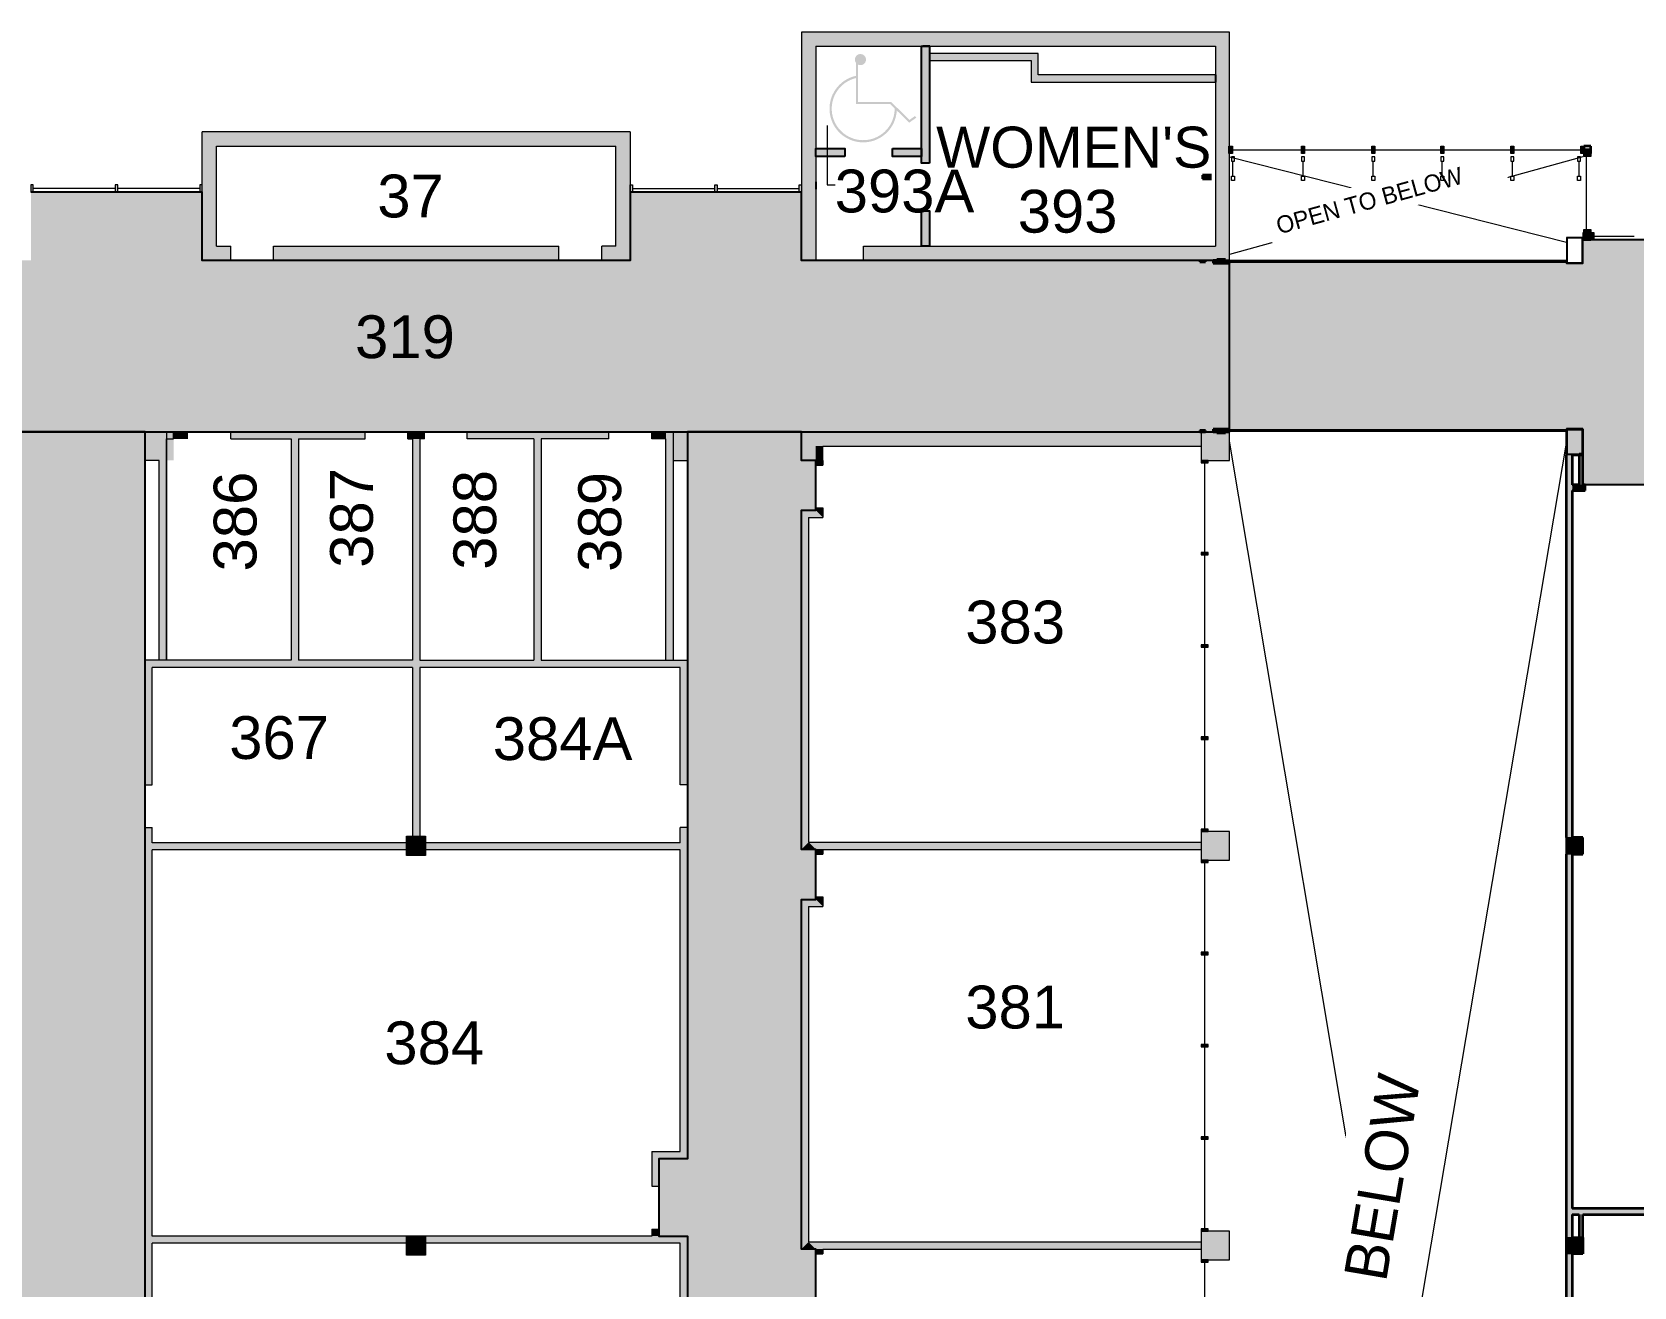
# Model space of a CAD drawing. Extents: x 2 to 4630, y -56 to 2885.
# Drawn here: x 2379 to 3726, y 1830 to 2885 of the extents above; entities that cross this region are included whole.
import ezdxf
from ezdxf.enums import TextEntityAlignment as Align

# ---------------------------------------------------------------- set-up
doc = ezdxf.new("R2010")
doc.units = 0
doc.header["$LTSCALE"] = 0.004
doc.header["$MEASUREMENT"] = 0
doc.layers.get('0').update_dxf_attribs({"linetype": 'CONTINUOUS'})
doc.layers.add('CORRIDOR HATCH', color=253, linetype='CONTINUOUS')
doc.layers.add('SOLID', color=7, linetype='CONTINUOUS')
for name, color, linetype, lineweight in [('S-COLS', 7, 'CONTINUOUS', 9), ('STAIR', 251, 'CONTINUOUS', 9), ('TEXT', 7, 'CONTINUOUS', 0), ('WALL', 7, 'CONTINUOUS', 0), ('WALLS', 7, 'CONTINUOUS', 0)]:
    doc.layers.add(name, color=color, linetype=linetype, lineweight=lineweight)
doc.styles.add('style1', font='arial.ttf')

# ---------------------------------------------------------------- blocks, each defined once
blk = doc.blocks.new('AZMND')
for p, q in [((0, 0.5), (0, -0.5)), ((1, 0.5), (0, 0.5)), ((1, -0.5), (1, 0.5)), ((0, -0.5), (1, -0.5))]:
    blk.add_line(p, q)
blk = doc.blocks.new('Column - Architectural - Gypsum Fire Rating Wrap - 16mm Type X Gypsum - 350x350_1-88-Third Floor Plan')
at = {"layer": 'S-COLS'}
for p, q in [((-175, 175), (175, 175)), ((-175, -175), (-175, 175)), ((-175, 159), (175, 159)), ((-159, -159), (-159, 159)), ((159, 159), (159, -159)), ((175, 175), (175, -175)), ((175, -159), (-175, -159)), ((175, -175), (-175, -175))]:
    blk.add_line(p, q, dxfattribs=at)
blk = doc.blocks.new('Column - Architectural - Gypsum Fire Rating Wrap - 16mm Type X Gypsum - 350x350_1-87-Third Floor Plan')
at = {"layer": 'S-COLS'}
for p, q in [((-175, 175), (175, 175)), ((-175, -175), (-175, 175)), ((-175, 159), (175, 159)), ((-159, -159), (-159, 159)), ((159, 159), (159, -159)), ((175, 175), (175, -175)), ((175, -159), (-175, -159)), ((175, -175), (-175, -175))]:
    blk.add_line(p, q, dxfattribs=at)
blk = doc.blocks.new('Column - Architectural - Gypsum Fire Rating Wrap - 16mm Type X Gypsum - 350x500_1-86-Third Floor Plan')
at = {"layer": 'S-COLS'}
for p, q in [((-275, 175), (275, 175)), ((-275, -175), (-275, 175)), ((-275, 159), (275, 159)), ((-259, -159), (-259, 159)), ((259, 159), (259, -159)), ((275, 175), (275, -175)), ((275, -159), (-275, -159)), ((275, -175), (-275, -175))]:
    blk.add_line(p, q, dxfattribs=at)
blk = doc.blocks.new('Column - Architectural - Gypsum Fire Rating Wrap - 16mm Type X Gypsum - 350x500_1-35-Third Floor Plan')
at = {"layer": 'S-COLS'}
for p, q in [((-275, 175), (-275, -175)), ((275, 175), (-275, 175)), ((275, 159), (-275, 159)), ((-259, 159), (-259, -159)), ((259, -159), (259, 159)), ((275, -175), (275, 175)), ((-275, -159), (275, -159)), ((-275, -175), (275, -175))]:
    blk.add_line(p, q, dxfattribs=at)

msp = doc.modelspace()

# ---------------------------------------------------------------- hatches: boundary and pattern name
at = {"layer": 'CORRIDOR HATCH'}
h = msp.add_hatch(color=256, dxfattribs=at)
h.dxf.hatch_style = 1
h.paths.add_polyline_path([(3115.8, 700.5), (3115.8, 688.5), (3109.8, 688.5), (3109.8, 520.5), (3373.8, 520.5), (3373.8, 688.5), (3187.8, 688.5), (3187.8, 700.5)])
h.paths.add_polyline_path([(1087.8, 688.5), (1087.8, 520.5), (1357.8, 520.5), (1357.8, 688.5), (1351.8, 688.5), (1351.8, 700.5), (1279.8, 700.5), (1279.8, 688.5)])
h.paths.add_polyline_path([(2029.8, 2872.5), (2029.8, 2704.5), (2221.8, 2704.5), (2221.8, 2692.5), (2293.8, 2692.5), (2293.8, 2704.5), (2307.5, 2704.5), (2307.5, 2872.5)])
h.paths.add_polyline_path([(4459, 2532.9), (4459, 2527.7), (4451.8, 2527.7), (4451.8, 2479.4), (4459, 2479.4), (4459, 2289.8), (4614.7, 2289.8), (4614.7, 2532.9)])
h.paths.add_polyline_path([(4347.8, 2543.4), (4347.8, 2529.6), (4338.9, 2529.6), (4338.9, 2525.3), (4338.9, 2207.4), (4347.8, 2207.4), (4347.8, 2193.6), (4338.9, 2193.6), (4338.9, 1973.2), (4307.4, 1973.2), (4307.4, 1797.1), (4338.9, 1797.1), (4338.9, 1535.4), (4347.8, 1535.4), (4347.8, 1521.6), (4338.9, 1521.6), (4338.9, 1439.2), (4299.5, 1439.2), (4299.5, 1392.9), (4338.9, 1392.9), (4338.9, 1388), (4299.5, 1388), (4299.5, 1307.3), (4338.9, 1307.3), (4338.9, 1199.4), (4347.8, 1199.4), (4347.8, 1185.6), (4338.9, 1185.6), (4338.9, 863.4), (4347.8, 863.4), (4347.8, 849.6), (4442.9, 849.6), (4442.9, 863.4), (4535.1, 863.4), (4535.1, 965.8), (4451.8, 965.8), (4451.8, 1185.6), (4442.9, 1185.6), (4442.9, 1199.4), (4451.8, 1199.4), (4451.8, 1521.6), (4442.9, 1521.6), (4442.9, 1535.4), (4451.8, 1535.4), (4498, 1535.4), (4498, 1540.7), (4501.9, 1540.7), (4501.9, 1852.3), (4498, 1852.3), (4498, 1857.6), (4442.9, 1857.6), (4442.9, 1871.4), (4451.8, 1871.4), (4451.8, 2193.6), (4442.9, 2193.6), (4442.9, 2207.4), (4451.8, 2207.4), (4451.8, 2529.6), (4442.9, 2529.6), (4442.9, 2543.4)])
h.paths.add_polyline_path([(3385.8, 701.6), (3669, 701.6), (3669, 702.8), (3682.8, 702.8), (3682.8, 681.2), (3683.6, 683), (3692.1, 683), (3765, 683), (3765, 695.8), (3794, 695.8), (3794, 633.3), (3808.5, 627.8), (3854.1, 613.6), (3899.4, 602.5), (3946.4, 593.9), (3969.6, 591), (3993.3, 588.2), (4004.8, 587.5), (4004.8, 594.8), (4012.2, 594.8), (4012.2, 587), (4039.9, 585.4), (4087.7, 585.4), (4111, 586.8), (4134.8, 588.2), (4181.2, 593.9), (4228.2, 602.5), (4273.5, 613.6), (4296.3, 620.7), (4318.6, 627.6), (4333.6, 633.3), (4333.6, 695.8), (4362.5, 695.8), (4362.5, 683), (4501.9, 683), (4501.9, 844.3), (4498.1, 844.3), (4498.1, 849.6), (4442.9, 849.6), (4347.8, 849.6), (4154.1, 849.6), (4154.1, 883.9), (4093.1, 883.9), (4093.1, 849.6), (3744.1, 849.6), (3744.1, 885), (3682.8, 885), (3682.8, 864.3), (3682.8, 842.2), (3669, 842.2), (3669, 843), (3385.8, 843)])
h.paths.add_polyline_path([(3385.8, 2691.4), (3669, 2691.4), (3669, 2690.2), (3682.8, 2690.2), (3682.8, 2711.8), (3683.6, 2710), (3692.1, 2710), (3765, 2710), (3765, 2697.3), (3794, 2697.3), (3794, 2759.7), (3808.5, 2765.2), (3854.1, 2779.4), (3899.4, 2790.6), (3946.4, 2799.1), (3969.6, 2802), (3993.3, 2804.8), (4005, 2805.5), (4005, 2798.5), (4011.8, 2798.5), (4011.8, 2805.9), (4039.9, 2807.6), (4087.7, 2807.6), (4111.1, 2806.2), (4134.8, 2804.8), (4181.2, 2799.1), (4228.2, 2790.6), (4273.5, 2779.4), (4296.2, 2772.4), (4318.6, 2765.4), (4333.6, 2759.7), (4333.6, 2697.3), (4362.5, 2697.3), (4362.5, 2710), (4501.9, 2710), (4501.9, 2549.1), (4501.9, 2548.7), (4498.1, 2548.7), (4498.1, 2543.4), (4442.9, 2543.4), (4347.8, 2543.4), (3872.3, 2543.4), (3872.3, 2504), (3769.9, 2504), (3769.9, 2543.4), (3765, 2543.4), (3765, 2504), (3682.8, 2504), (3682.8, 2550.8), (3669, 2550.8), (3669, 2550), (3385.8, 2550)])
h.paths.add_polyline_path([(2929.8, 2548.5), (2929.8, 1937.5), (2905.8, 1937.5), (2905.8, 1872.5), (2929.8, 1872.5), (2929.8, 1601.5), (2905.8, 1601.5), (2905.8, 1536.5), (2929.8, 1536.5), (2929.8, 1265.5), (2905.8, 1265.5), (2905.8, 1200.5), (2929.8, 1200.5), (2929.8, 844.5), (3025.8, 844.5), (3025.8, 862.5), (3041.8, 862.5), (3041.8, 904.5), (3025.8, 904.5), (3025.8, 1479.5), (3043.8, 1479.5), (3043.8, 1519.5), (3025.8, 1519.5), (3025.8, 1819.5), (3037.8, 1819.5), (3037.8, 1861.5), (3025.8, 1861.5), (3025.8, 2155.5), (3037.8, 2155.5), (3037.8, 2197.5), (3025.8, 2197.5), (3025.8, 2482.5), (3037.8, 2482.5), (3037.8, 2524.5), (3025.8, 2524.5), (3025.8, 2548.5)])
h.paths.add_polyline_path([(2367.8, 2548.5), (2367.8, 1800.5), (2349.8, 1800.5), (2349.8, 1758.5), (2367.8, 1758.5), (2367.8, 844.5), (2473.8, 844.5), (2473.8, 2548.5)])
h.paths.add_polyline_path([(1009.8, 2548.5), (1009.8, 844.5), (913.8, 844.5), (913.8, 2037.9), (911.4, 2037.9), (897.2, 2054.2), (750.5, 2054.2), (457.8, 2054.2), (457.8, 2192.5), (913.8, 2192.5), (913.8, 2548.5)])
h.paths.add_polyline_path([(361.8, 2548.5), (361.8, 2106.5), (319.8, 2106.5), (319.8, 2040.5), (361.8, 2040.5), (361.8, 1520.5), (342.3, 1520.5), (342.3, 1479.7), (361.8, 1479.7), (361.8, 908.5), (341.8, 908.5), (341.8, 868.5), (361.8, 868.5), (361.8, 844.5), (457.8, 844.5), (457.8, 1064), (457.8, 1233), (457.8, 2054.2), (457.8, 2192.5), (457.8, 2548.5)])
h.paths.add_polyline_path([(184.8, 844.5), (184.8, 700.5), (255, 700.5), (361.8, 700.5), (361.8, 634.5), (505.8, 634.5), (505.8, 700.5), (865.8, 700.5), (865.8, 644.5), (1009.8, 644.5), (1009.8, 700.5), (2377.8, 700.5), (2377.8, 634.5), (2521.8, 634.5), (2521.8, 700.5), (2881.8, 700.5), (2881.8, 634.5), (3025.8, 634.5), (3025.8, 700.5), (3385.8, 700.5), (3385.8, 844.5), (3025.8, 844.5), (2929.8, 844.5), (2473.8, 844.5), (2367.8, 844.5), (1009.8, 844.5), (913.8, 844.5), (457.8, 844.5), (361.8, 844.5)])
h.paths.add_polyline_path([(81.8, 2872.5), (81.8, 2704.5), (269.8, 2704.5), (269.8, 2692.5), (346.8, 2692.5), (346.8, 2704.5), (349.8, 2704.5), (349.8, 2872.5)])
h.paths.add_polyline_path([(184.8, 2692.5), (184.8, 2548.5), (361.8, 2548.5), (457.8, 2548.5), (913.8, 2548.5), (1009.8, 2548.5), (1622.6, 2548.5), (1622.6, 2529.5), (1684.8, 2529.5), (1684.8, 2548.5), (1702.8, 2548.5), (1702.8, 2524.5), (1736.8, 2524.5), (1736.8, 2548.5), (2367.8, 2548.5), (2473.8, 2548.5), (2929.8, 2548.5), (3025.8, 2548.5), (3361.8, 2548.5), (3385.8, 2548.5), (3385.8, 2692.5), (3025.8, 2692.5), (3025.8, 2750), (2881.8, 2750), (2881.8, 2692.5), (2521.8, 2692.5), (2521.8, 2750), (2377.8, 2750), (2377.8, 2692.5), (2017.8, 2692.5), (2017.8, 2750), (1885.8, 2750), (1885.8, 2692.5), (1510.5, 2692.5), (1510.5, 2745.3), (1366.5, 2745.3), (1366.5, 2692.5), (1110.5, 2692.5), (1110.5, 2704.5), (1062.5, 2704.5), (1062.5, 2692.5), (1009.8, 2692.5), (1009.8, 2750), (361.8, 2750), (361.8, 2692.5), (346.8, 2692.5), (269.8, 2692.5)])
at = {"layer": 'SOLID'}
for points in [[(3133.3, 2774.2), (3126.8, 2774.2), (3126.8, 2872.5), (3133.3, 2872.5)], [(3062.3, 2780), (3037.8, 2780), (3037.8, 2786.5), (3062.3, 2786.5)], [(3102.3, 2786.5), (3126.8, 2786.5), (3126.8, 2780), (3102.3, 2780)], [(3688.9, 2786.9), (3682.9, 2786.9), (3682.9, 2780.9), (3688.9, 2780.9)], [(3126.8, 2734.2), (3133.3, 2734.2), (3133.3, 2704.5), (3126.8, 2704.5)], [(3688.9, 2716), (3682.9, 2716), (3682.9, 2710), (3688.9, 2710)]]:
    msp.add_hatch(color=256, dxfattribs=at).paths.add_polyline_path(points)
h = msp.add_hatch(color=256, dxfattribs=at)
h.paths.add_polyline_path([(3073.3, 2857.1, 7.915702), (3071.5, 2858.6), (3071.5, 2847.7, 2.016701), (3105.9, 2818.6), (3116.3, 2808.3), (3122.4, 2812.6), (3121.2, 2813.9), (3116.5, 2810.6), (3101.2, 2825.8), (3073.3, 2825.8)])
h.paths.add_polyline_path([(3071.5, 2845.8), (3071.5, 2824), (3100.5, 2824), (3104.1, 2820.4, -2.07913)], flags=16)
for points in [[(3363, 2761.1), (3370.6, 2761.1), (3370.6, 2764.3), (3363, 2764.3)], [(3365.4, 2691.5), (3365.4, 2692.5), (3360.6, 2692.5), (3360.6, 2691.5)], [(3374.9, 2690.2), (3374.9, 2692.5), (3371.8, 2692.5), (3371.8, 2690.2)], [(3382.4, 2693.3), (3374.9, 2693.3), (3374.9, 2692.5), (3382.4, 2692.5)], [(3374.9, 2692.5), (3374.9, 2690.2), (3382.4, 2690.2), (3382.4, 2692.5)], [(3382.4, 2692.5), (3382.4, 2690.2), (3385.6, 2690.2), (3385.6, 2692.5)], [(3365.4, 2548.5), (3365.4, 2549.7), (3360.6, 2549.7), (3360.6, 2548.5)], [(3371.8, 2550.8), (3371.8, 2548.5), (3374.9, 2548.5), (3374.9, 2550.8)], [(3382.4, 2550.8), (3374.9, 2550.8), (3374.9, 2548.5), (3378.6, 2548.5), (3382.4, 2548.5)], [(3374.9, 2548.5), (3374.9, 2547.7), (3378.6, 2547.7), (3378.6, 2548.5)], [(3382.4, 2547.7), (3382.4, 2548.5), (3378.6, 2548.5), (3378.6, 2547.7)], [(3385.6, 2548.5), (3385.6, 2550.8), (3382.4, 2550.8), (3382.4, 2548.5)], [(3682.8, 2550.8), (3669, 2550.8), (3669, 2550), (3669.2, 2550), (3669.2, 2549), (3669, 2549), (3669, 2529.2), (3673.9, 2529.2), (3679.6, 2529.2), (3679.6, 2529.7), (3682.8, 2529.7)], [(3669, 2549), (3669.2, 2549), (3669.2, 2550), (3669, 2550)], [(3669, 2529.2), (3669, 2207.4), (3673.9, 2207.4), (3673.9, 2499.1), (3673.9, 2504), (3673.9, 2529.2)], [(3682.8, 2529.7), (3679.6, 2529.7), (3679.6, 2529.2), (3682.8, 2529.2)], [(3682.8, 2529.7), (3679.6, 2529.7), (3679.6, 2529.2), (3682.8, 2529.2)], [(3679.6, 2504), (3682.8, 2504), (3682.8, 2529.2), (3679.6, 2529.2)], [(3684.6, 2504), (3682.8, 2504), (3679.6, 2504), (3673.9, 2504), (3673.9, 2499.1), (3684.6, 2499.1)], [(3682.8, 2193.6), (3682.8, 2207.4), (3673.9, 2207.4), (3669, 2207.4), (3669, 2193.6), (3673.9, 2193.6)], [(3669, 2193.6), (3669, 1871.4), (3673.9, 1871.4), (3673.9, 1890.7), (3673.9, 1895.6), (3673.9, 2193.6)], [(4302.5, 1895.6), (3673.9, 1895.6), (3673.9, 1890.7), (3679.6, 1890.7), (3682.8, 1890.7), (4001.5, 1890.7), (4004.6, 1890.7), (4012.1, 1890.7), (4015.3, 1890.7), (4302.5, 1890.7)], [(3679.6, 1890.7), (3679.6, 1871.4), (3682.8, 1871.4), (3682.8, 1890.7)], [(3669, 1857.7), (3682.8, 1857.7), (3682.8, 1871.4), (3673.9, 1871.4), (3669, 1871.4)], [(3682.8, 1857.7), (3669, 1857.7), (3669, 1857.6), (3673.9, 1857.6), (3682.8, 1857.6)], [(3669, 1857.6), (3669, 1535.4), (3673.9, 1535.4), (3673.9, 1857.6)]]:
    msp.add_hatch(color=256, dxfattribs=at).paths.add_polyline_path(points, flags=0)
h = msp.add_hatch(color=256, dxfattribs=at)
h.paths.add_polyline_path([(2521.8, 2756), (2519.8, 2756), (2519.8, 2750), (2521.8, 2750)])
h.paths.add_polyline_path([(2450.8, 2756), (2448.8, 2756), (2448.8, 2750), (2450.8, 2750)])
h.paths.add_polyline_path([(2379.8, 2756), (2377.8, 2756), (2377.8, 2750), (2379.8, 2750)])
h = msp.add_hatch(color=256, dxfattribs=at)
h.paths.add_polyline_path([(3025.8, 2756), (3023.8, 2756), (3023.8, 2750), (3025.8, 2750)])
h.paths.add_polyline_path([(2954.8, 2756), (2952.8, 2756), (2952.8, 2750), (2954.8, 2750)])
h.paths.add_polyline_path([(2881.8, 2750), (2883.8, 2750), (2883.8, 2756), (2881.8, 2756)])
at = {"layer": 'WALL'}
for points in [[(3385.6, 2788.5), (3385.6, 2782.5), (3388.1, 2782.5), (3388.1, 2788.5)], [(3681, 2788.5), (3681, 2782.5), (3683.6, 2782.5), (3683.6, 2788.5)], [(3683.6, 2780), (3689.5, 2780), (3689.5, 2782.5), (3683.6, 2782.5)], [(3683.6, 2716), (3689.5, 2716), (3689.5, 2718.5), (3683.6, 2718.5)], [(3689.5, 2716), (3689.5, 2710), (3692.1, 2710), (3692.1, 2716)]]:
    msp.add_hatch(color=256, dxfattribs=at).paths.add_polyline_path(points)

# ---------------------------------------------------------------- linework, layer by layer
at = {"layer": 'CORRIDOR HATCH'}
for points in [[(2367.8, 2548.5), (2473.8, 2548.5), (2929.8, 2548.5), (3025.8, 2548.5), (3361.8, 2548.5), (3385.8, 2548.5), (3385.8, 2692.5), (3025.8, 2692.5), (3025.8, 2750), (2881.8, 2750), (2881.8, 2692.5), (2521.8, 2692.5), (2521.8, 2750), (2377.8, 2750)], [(3765, 2504), (3682.8, 2504), (3682.8, 2550.8), (3669, 2550.8), (3669, 2550), (3385.8, 2550), (3385.8, 2691.4), (3669, 2691.4), (3669, 2690.2), (3682.8, 2690.2), (3682.8, 2711.8), (3683.6, 2710), (3692.1, 2710), (3765, 2710)], [(3037.8, 1819.5), (3037.8, 1861.5), (3025.8, 1861.5), (3025.8, 2155.5), (3037.8, 2155.5), (3037.8, 2197.5), (3025.8, 2197.5), (3025.8, 2482.5), (3037.8, 2482.5), (3037.8, 2524.5), (3025.8, 2524.5), (3025.8, 2548.5), (2929.8, 2548.5), (2929.8, 1937.5), (2905.8, 1937.5), (2905.8, 1872.5), (2929.8, 1872.5), (2929.8, 1601.5)]]:
    msp.add_lwpolyline(points, dxfattribs=at)
msp.add_lwpolyline([(2367.8, 2548.5), (2367.8, 1800.5), (2349.8, 1800.5), (2349.8, 1758.5), (2367.8, 1758.5), (2367.8, 844.5), (2473.8, 844.5), (2473.8, 2548.5)], close=True, dxfattribs=at)
at = {"layer": 'SOLID'}
for p, q in [((3133.8, 2872.5), (3127.8, 2872.5)), ((3373.8, 2848.5), (3373.8, 2842.5)), ((3037.8, 2758.5), (3037.8, 2752.5))]:
    msp.add_line(p, q, dxfattribs=at)
for points in [[(3133.3, 2774.2), (3126.8, 2774.2), (3126.8, 2872.5), (3133.3, 2872.5)], [(3133.3, 2774.2), (3126.8, 2774.2), (3126.8, 2872.5), (3133.3, 2872.5)], [(3062.3, 2780), (3037.8, 2780), (3037.8, 2786.5), (3062.3, 2786.5)], [(3102.3, 2786.5), (3126.8, 2786.5), (3126.8, 2780), (3102.3, 2780)], [(3126.8, 2734.2), (3133.3, 2734.2), (3133.3, 2704.5), (3126.8, 2704.5)]]:
    msp.add_lwpolyline(points, close=True, dxfattribs=at)
for points in [[(3037.8, 2872.5), (3025.8, 2884.5), (3037.8, 2692.5), (3025.8, 2692.5)], [(3037.8, 2872.5), (3025.8, 2884.5), (3037.8, 2692.5), (3025.8, 2692.5)], [(3373.8, 2872.5), (3385.8, 2884.5), (3037.8, 2872.5), (3025.8, 2884.5)], [(3373.8, 2704.5), (3385.8, 2692.5), (3373.8, 2872.5), (3385.8, 2884.5)], [(3373.8, 2704.5), (3385.8, 2692.5), (3373.8, 2872.5), (3385.8, 2884.5)], [(3224.8, 2866.5), (3218.8, 2860.5), (3133.3, 2866.5), (3133.3, 2860.5)], [(3224.8, 2848.5), (3218.8, 2842.5), (3224.8, 2866.5), (3218.8, 2860.5)], [(3373.8, 2848.5), (3373.8, 2842.5), (3224.8, 2848.5), (3218.8, 2842.5)], [(2533.8, 2788.5), (2521.8, 2800.5), (2533.8, 2704.5), (2521.8, 2692.5)], [(2869.8, 2788.5), (2881.8, 2800.5), (2533.8, 2788.5), (2521.8, 2800.5)], [(2869.8, 2704.5), (2881.8, 2692.5), (2869.8, 2788.5), (2881.8, 2800.5)], [(2533.8, 2704.5), (2521.8, 2692.5), (2545.8, 2704.5), (2545.8, 2692.5)], [(2581.8, 2704.5), (2581.8, 2692.5), (2821.8, 2704.5), (2821.8, 2692.5)], [(2857.8, 2704.5), (2857.8, 2692.5), (2869.8, 2704.5), (2881.8, 2692.5)], [(3077.8, 2704.5), (3077.8, 2692.5), (3373.8, 2704.5), (3385.8, 2692.5)], [(3077.8, 2704.5), (3077.8, 2692.5), (3373.8, 2704.5), (3385.8, 2692.5)], [(2473.8, 2524.5), (2497.8, 2524.5), (2473.8, 2548.5), (2497.8, 2548.5)], [(2497.8, 2542.5), (2509.8, 2542.5), (2497.8, 2548.5), (2509.8, 2548.5)], [(2545.8, 2542.5), (2545.8, 2548.5), (2658.8, 2542.5), (2658.8, 2548.5)], [(2694.8, 2542.5), (2708.8, 2542.5), (2694.8, 2548.5), (2708.8, 2548.5)], [(2863.8, 2542.5), (2744.8, 2542.5), (2863.8, 2548.5), (2744.8, 2548.5)], [(2899.8, 2542.5), (2899.8, 2548.5), (2911.8, 2542.5), (2911.8, 2548.5)], [(2911.8, 2524.5), (2911.8, 2548.5), (2929.8, 2524.5), (2929.8, 2548.5)], [(3037.8, 2536.5), (3025.8, 2548.5), (3361.8, 2536.5), (3361.8, 2548.5)], [(3025.8, 2548.5), (3037.8, 2536.5), (3025.8, 2524.5), (3037.8, 2524.5)], [(3361.8, 2548.5), (3385.8, 2548.5), (3361.8, 2524.5), (3385.8, 2524.5)], [(2485.8, 2356.5), (2491.8, 2356.5), (2485.8, 2542.5), (2491.8, 2542.5)], [(2596.8, 2356.5), (2602.8, 2356.5), (2596.8, 2542.5), (2602.8, 2542.5)], [(2698.8, 2208.5), (2704.8, 2208.5), (2698.8, 2542.5), (2704.8, 2542.5)], [(2800.8, 2356.5), (2806.8, 2356.5), (2800.8, 2542.5), (2806.8, 2542.5)], [(2911.8, 2356.5), (2917.8, 2356.5), (2911.8, 2542.5), (2917.8, 2542.5)], [(3037.8, 2536.5), (3043.8, 2536.5), (3037.8, 2520.5), (3043.8, 2520.5)], [(3361.8, 2524.5), (3367.8, 2524.5), (3361.8, 2522.5), (3367.8, 2522.5)], [(3025.8, 2482.5), (3031.8, 2476.5), (3025.8, 2197.5), (3031.8, 2203.5)], [(3037.8, 2482.5), (3043.8, 2476.5), (3025.8, 2482.5), (3031.8, 2476.5)], [(3037.8, 2484.5), (3043.8, 2484.5), (3037.8, 2482.5), (3043.8, 2476.5)], [(3361.8, 2447), (3367.8, 2447), (3361.8, 2445), (3367.8, 2445)], [(3361.8, 2369.5), (3367.8, 2369.5), (3361.8, 2367.5), (3367.8, 2367.5)], [(2473.8, 2350.5), (2473.8, 2356.5), (2698.8, 2350.5), (2698.8, 2356.5)], [(2479.8, 2251.8), (2473.8, 2251.8), (2479.8, 2350.5), (2473.8, 2350.5)], [(2704.8, 2350.5), (2704.8, 2356.5), (2923.8, 2350.5), (2923.8, 2356.5)], [(2923.8, 2251.8), (2929.8, 2251.8), (2923.8, 2356.5), (2929.8, 2356.5)], [(3361.8, 2292), (3367.8, 2292), (3361.8, 2290), (3367.8, 2290)], [(2479.8, 1183.2), (2473.8, 1183.2), (2479.8, 2215.8), (2473.8, 2215.8)], [(2923.8, 1937.5), (2929.8, 1937.5), (2923.8, 2215.8), (2929.8, 2215.8)], [(3361.8, 2214.5), (3367.8, 2214.5), (3361.8, 2212.5), (3367.8, 2212.5)], [(3361.8, 2212.5), (3385.8, 2212.5), (3361.8, 2188.5), (3385.8, 2188.5)], [(2693.6, 2197.1), (2693.6, 2203.1), (2479.8, 2197.1), (2479.8, 2203.1)], [(2693.6, 2208.5), (2693.6, 2192.5), (2709.6, 2208.5), (2709.6, 2192.5)], [(2709.6, 2208.5), (2709.6, 2192.5), (2698.8, 2208.5), (2704.8, 2208.5)], [(2923.8, 2197.1), (2923.8, 2203.1), (2709.6, 2197.1), (2709.6, 2203.1)], [(3025.8, 2197.5), (3031.8, 2203.5), (3037.8, 2197.5)], [(3031.8, 2203.5), (3037.8, 2197.5), (3361.8, 2203.5), (3361.8, 2197.5)], [(3043.8, 2193.5), (3037.8, 2193.5), (3043.8, 2197.5), (3037.8, 2197.5)], [(3361.8, 2188.5), (3367.8, 2188.5), (3361.8, 2186.5), (3367.8, 2186.5)], [(3025.8, 2155.5), (3031.8, 2149.5), (3025.8, 1861.5), (3031.8, 1867.5)], [(3037.8, 2155.5), (3043.8, 2149.5), (3025.8, 2155.5), (3031.8, 2149.5)], [(3037.8, 2157.5), (3043.8, 2157.5), (3037.8, 2155.5), (3043.8, 2149.5)], [(3361.8, 2111), (3367.8, 2111), (3361.8, 2109), (3367.8, 2109)], [(3361.8, 2033.5), (3367.8, 2033.5), (3361.8, 2031.5), (3367.8, 2031.5)], [(3361.8, 1956), (3367.8, 1956), (3361.8, 1954), (3367.8, 1954)], [(2899.8, 1914.3), (2905.8, 1914.3), (2899.8, 1943.5), (2905.8, 1943.5)], [(2905.8, 1937.5), (2905.8, 1943.5), (2923.8, 1937.5), (2923.8, 1943.5)], [(2479.8, 1866.5), (2479.8, 1872.5), (2693.6, 1866.5), (2693.6, 1872.5)], [(2693.6, 1856.5), (2693.6, 1872.5), (2709.6, 1856.5), (2709.6, 1872.5)], [(2709.6, 1866.5), (2709.6, 1872.5), (2923.8, 1866.5), (2923.8, 1872.5)], [(2899.8, 1872.5), (2905.8, 1872.5), (2899.8, 1878.3), (2905.8, 1878.3)], [(2923.8, 1601.5), (2929.8, 1601.5), (2923.8, 1872.5), (2929.8, 1872.5)], [(3361.8, 1878.5), (3367.8, 1878.5), (3361.8, 1876.5), (3367.8, 1876.5)], [(3361.8, 1876.5), (3385.8, 1876.5), (3361.8, 1852.5), (3385.8, 1852.5)], [(3025.8, 1861.5), (3031.8, 1867.5), (3037.8, 1861.5)], [(3031.8, 1867.5), (3361.8, 1867.5), (3037.8, 1861.5), (3361.8, 1861.5)], [(3043.8, 1857.5), (3037.8, 1857.5), (3043.8, 1861.5), (3037.8, 1861.5)], [(3361.8, 1852.5), (3367.8, 1852.5), (3361.8, 1850.5), (3367.8, 1850.5)]]:
    msp.add_solid(points, dxfattribs=at)
at = {"layer": 'STAIR'}
for p, q in [((3682.9, 2779.5), (3385.6, 2697.6)), ((3385.6, 2779.5), (3669, 2708)), ((3669, 2540.7), (3385.6, 860.7)), ((3669, 852.3), (3385.6, 2540.7))]:
    msp.add_line(p, q, dxfattribs=at)
at = {"layer": 'WALL'}
for p, q in [((3025.8, 2884.5), (3025.8, 2692.5)), ((3025.8, 2884.5), (3025.8, 2692.5)), ((3385.8, 2884.5), (3025.8, 2884.5)), ((3385.8, 2884.5), (3025.8, 2884.5)), ((3385.8, 2692.5), (3385.8, 2884.5)), ((3385.8, 2692.5), (3385.8, 2884.5)), ((3037.8, 2872.5), (3037.8, 2704.5)), ((3037.8, 2872.5), (3037.8, 2704.5)), ((3037.8, 2872.5), (3373.8, 2872.5)), ((3037.8, 2872.5), (3373.8, 2872.5)), ((3037.8, 2872.5), (3126.8, 2872.5)), ((3126.8, 2872.5), (3126.8, 2786.5)), ((3133.3, 2872.5), (3133.3, 2780)), ((3373.8, 2872.5), (3373.8, 2704.5)), ((3373.8, 2872.5), (3373.8, 2704.5)), ((3224.8, 2866.5), (3133.3, 2866.5)), ((3133.3, 2860.5), (3218.8, 2860.5)), ((3218.8, 2860.5), (3218.8, 2842.5)), ((3224.8, 2848.5), (3224.8, 2866.5)), ((3218.8, 2842.5), (3373.8, 2842.5)), ((3373.8, 2848.5), (3224.8, 2848.5)), ((3229.8, 2842.5), (3373.8, 2842.5)), ((3229.8, 2842.5), (3373.8, 2842.5)), ((3373.8, 2848.5), (3235.8, 2848.5)), ((3373.8, 2848.5), (3235.8, 2848.5)), ((3047.3, 2806), (3047.3, 2756)), ((2521.8, 2692.5), (2521.8, 2800.5)), ((2881.8, 2800.5), (2521.8, 2800.5)), ((2533.8, 2704.5), (2533.8, 2788.5)), ((2533.8, 2788.5), (2869.8, 2788.5)), ((2869.8, 2704.5), (2869.8, 2788.5)), ((2881.8, 2800.5), (2881.8, 2692.5)), ((3062.3, 2786.5), (3037.8, 2786.5)), ((3062.3, 2780), (3037.8, 2780)), ((3062.3, 2786.5), (3062.3, 2780)), ((3126.8, 2786.5), (3102.3, 2786.5)), ((3102.3, 2786.5), (3102.3, 2780)), ((3126.8, 2780), (3102.3, 2780)), ((3126.8, 2780), (3126.8, 2774.2)), ((3133.3, 2780), (3133.3, 2774.2)), ((3685.9, 2718.5), (3685.9, 2780)), ((3126.8, 2774.2), (3133.3, 2774.2)), ((2448.8, 2753), (2379.8, 2753)), ((2519.8, 2753), (2450.8, 2753)), ((2883.8, 2753), (2952.8, 2753)), ((2883.8, 2753), (2952.8, 2753)), ((2954.8, 2753), (3023.8, 2753)), ((2954.8, 2753), (3023.8, 2753)), ((3047.3, 2756), (3054, 2756)), ((3126.8, 2734.2), (3126.8, 2704.5)), ((3126.8, 2734.2), (3133.3, 2734.2)), ((3133.3, 2734.2), (3133.3, 2704.5)), ((2533.8, 2704.5), (2545.8, 2704.5)), ((2545.8, 2692.5), (2545.8, 2704.5)), ((2581.8, 2704.5), (2821.8, 2704.5)), ((2581.8, 2692.5), (2581.8, 2704.5)), ((2821.8, 2692.5), (2821.8, 2704.5)), ((2869.8, 2704.5), (2857.8, 2704.5)), ((2857.8, 2692.5), (2857.8, 2704.5)), ((3037.8, 2704.5), (3037.8, 2692.5)), ((3077.8, 2704.5), (3126.8, 2704.5)), ((3077.8, 2704.5), (3126.8, 2704.5)), ((3077.8, 2692.5), (3077.8, 2704.5)), ((3077.8, 2692.5), (3077.8, 2704.5)), ((3133.3, 2704.5), (3373.8, 2704.5)), ((3133.3, 2704.5), (3373.8, 2704.5)), ((2545.8, 2692.5), (2521.8, 2692.5)), ((2821.8, 2692.5), (2581.8, 2692.5)), ((2857.8, 2692.5), (2881.8, 2692.5)), ((3037.8, 2692.5), (3025.8, 2692.5)), ((3085.8, 2692.5), (3077.8, 2692.5)), ((3085.8, 2692.5), (3077.8, 2692.5)), ((3385.8, 2692.5), (3091.8, 2692.5)), ((3385.8, 2692.5), (3091.8, 2692.5)), ((2473.8, 2524.5), (2473.8, 2548.5)), ((2497.8, 2548.5), (2473.8, 2548.5)), ((2491.8, 2548.5), (2491.8, 2356.5)), ((2497.8, 2542.5), (2497.8, 2548.5)), ((2545.8, 2542.5), (2545.8, 2548.5)), ((2545.8, 2548.5), (2658.8, 2548.5)), ((2658.8, 2542.5), (2658.8, 2548.5)), ((2694.8, 2542.5), (2694.8, 2548.5)), ((2694.8, 2548.5), (2708.8, 2548.5)), ((2708.8, 2548.5), (2694.8, 2548.5)), ((2708.8, 2542.5), (2708.8, 2548.5)), ((2744.8, 2542.5), (2744.8, 2548.5)), ((2863.8, 2548.5), (2744.8, 2548.5)), ((2863.8, 2542.5), (2863.8, 2548.5)), ((2899.8, 2542.5), (2899.8, 2548.5)), ((2899.8, 2542.5), (2899.8, 2548.5)), ((2905.8, 2548.5), (2899.8, 2548.5)), ((2905.8, 2548.5), (2929.8, 2548.5)), ((2911.8, 2548.5), (2929.8, 2548.5)), ((2917.8, 2548.5), (2917.8, 2356.5)), ((2917.8, 2548.5), (2917.8, 2356.5)), ((2929.8, 2524.5), (2929.8, 2548.5)), ((2929.8, 2524.5), (2929.8, 2548.5)), ((3025.8, 2548.5), (3025.8, 2524.5)), ((3025.8, 2548.5), (3085.8, 2548.5)), ((3091.8, 2548.5), (3361.8, 2548.5)), ((3361.8, 2548.5), (3361.8, 2524.5)), ((3385.8, 2548.5), (3361.8, 2548.5)), ((3385.8, 2524.5), (3385.8, 2548.5)), ((2491.8, 2356.5), (2491.8, 2542.5)), ((2491.8, 2542.5), (2497.8, 2542.5)), ((2545.8, 2542.5), (2596.8, 2542.5)), ((2596.8, 2542.5), (2596.8, 2356.5)), ((2602.8, 2542.5), (2602.8, 2356.5)), ((2602.8, 2542.5), (2658.8, 2542.5)), ((2694.8, 2542.5), (2698.8, 2542.5)), ((2698.8, 2542.5), (2698.8, 2356.5)), ((2698.8, 2542.5), (2698.8, 2356.5)), ((2704.8, 2542.5), (2704.8, 2356.5)), ((2704.8, 2542.5), (2704.8, 2356.5)), ((2708.8, 2542.5), (2704.8, 2542.5)), ((2800.8, 2542.5), (2744.8, 2542.5)), ((2800.8, 2542.5), (2800.8, 2356.5)), ((2806.8, 2542.5), (2806.8, 2356.5)), ((2863.8, 2542.5), (2806.8, 2542.5)), ((2905.8, 2542.5), (2899.8, 2542.5)), ((2911.8, 2542.5), (2899.8, 2542.5)), ((2911.8, 2356.5), (2911.8, 2542.5)), ((2911.8, 2356.5), (2911.8, 2542.5)), ((3043.8, 2536.5), (3361.8, 2536.5)), ((3043.8, 2524.5), (3043.8, 2536.5)), ((2485.8, 2524.5), (2473.8, 2524.5)), ((2473.8, 2524.5), (2473.8, 2356.5)), ((2485.8, 2356.5), (2485.8, 2524.5)), ((2917.8, 2524.5), (2929.8, 2524.5)), ((2917.8, 2524.5), (2929.8, 2524.5)), ((2929.8, 2524.5), (2929.8, 2356.5)), ((3037.8, 2524.5), (3025.8, 2524.5)), ((3037.8, 2524.5), (3037.8, 2520.5)), ((3037.8, 2520.5), (3043.8, 2520.5)), ((3043.8, 2524.5), (3043.8, 2520.5)), ((3361.8, 2524.5), (3385.8, 2524.5)), ((3364.8, 2447), (3364.8, 2522.5)), ((3025.8, 2482.5), (3025.8, 2197.5)), ((3025.8, 2482.5), (3037.8, 2482.5)), ((3037.8, 2484.5), (3037.8, 2482.5)), ((3037.8, 2484.5), (3043.8, 2484.5)), ((3043.8, 2484.5), (3043.8, 2476.5)), ((3031.8, 2476.5), (3031.8, 2203.5)), ((3031.8, 2476.5), (3043.8, 2476.5)), ((3364.8, 2369.5), (3364.8, 2445)), ((3364.8, 2292), (3364.8, 2367.5)), ((2473.8, 2356.5), (2473.8, 2251.8)), ((2503.8, 2356.5), (2473.8, 2356.5)), ((2479.8, 2251.8), (2479.8, 2350.5)), ((2698.8, 2350.5), (2479.8, 2350.5)), ((2596.8, 2356.5), (2503.8, 2356.5)), ((2698.8, 2356.5), (2602.8, 2356.5)), ((2698.8, 2350.5), (2698.8, 2208.5)), ((2704.8, 2356.5), (2800.8, 2356.5)), ((2704.8, 2350.5), (2704.8, 2208.5)), ((2923.8, 2350.5), (2704.8, 2350.5)), ((2806.8, 2356.5), (2899.8, 2356.5)), ((2806.8, 2356.5), (2899.8, 2356.5)), ((2899.8, 2356.5), (2929.8, 2356.5)), ((2905.8, 2356.5), (2929.8, 2356.5)), ((2923.8, 2251.8), (2923.8, 2350.5)), ((2929.8, 2356.5), (2929.8, 2251.8)), ((3364.8, 2214.5), (3364.8, 2290)), ((2473.8, 2251.8), (2479.8, 2251.8)), ((2929.8, 2251.8), (2923.8, 2251.8)), ((2473.8, 2215.8), (2473.8, 1183.2)), ((2473.8, 2215.8), (2479.8, 2215.8)), ((2479.8, 2203.1), (2479.8, 2215.8)), ((2923.8, 2203.1), (2923.8, 2215.8)), ((2929.8, 2215.8), (2923.8, 2215.8)), ((2923.8, 2211.9), (2923.8, 2215.8)), ((2929.8, 2215.8), (2929.8, 1937.5)), ((2929.8, 2215.8), (2929.8, 2211.9)), ((3025.8, 2215.5), (3025.8, 2197.5)), ((3385.8, 2212.5), (3361.8, 2212.5)), ((3361.8, 2212.5), (3361.8, 2188.5)), ((3385.8, 2188.5), (3385.8, 2212.5)), ((2693.6, 2203.1), (2479.8, 2203.1)), ((2479.8, 1872.5), (2479.8, 2197.1)), ((2693.6, 2197.1), (2479.8, 2197.1)), ((2923.8, 2203.1), (2709.6, 2203.1)), ((2923.8, 2197.1), (2709.6, 2197.1)), ((2923.8, 1943.5), (2923.8, 2197.1)), ((3037.8, 2197.5), (3025.8, 2197.5)), ((3037.8, 2197.5), (3025.8, 2197.5)), ((3031.8, 2203.5), (3361.8, 2203.5)), ((3037.8, 2197.5), (3361.8, 2197.5)), ((3037.8, 2197.5), (3037.8, 2193.5)), ((3037.8, 2197.5), (3037.8, 2193.5)), ((3037.8, 2197.5), (3037.8, 2197.5)), ((3043.8, 2197.5), (3043.8, 2193.5)), ((3043.8, 2197.5), (3043.8, 2197.5)), ((3037.8, 2193.5), (3043.8, 2193.5)), ((3361.8, 2188.5), (3385.8, 2188.5)), ((3364.8, 2111), (3364.8, 2186.5)), ((3025.8, 2155.5), (3025.8, 1861.5)), ((3025.8, 2155.5), (3037.8, 2155.5)), ((3037.8, 2157.5), (3037.8, 2155.5)), ((3037.8, 2157.5), (3043.8, 2157.5)), ((3043.8, 2157.5), (3043.8, 2149.5)), ((3031.8, 2149.5), (3031.8, 1867.5)), ((3031.8, 2149.5), (3043.8, 2149.5)), ((3364.8, 2033.5), (3364.8, 2109)), ((3364.8, 1956), (3364.8, 2031.5)), ((3364.8, 1878.5), (3364.8, 1954)), ((2899.8, 1943.5), (2899.8, 1914.3)), ((2899.8, 1943.5), (2923.8, 1943.5)), ((2905.8, 1937.5), (2905.8, 1914.3)), ((2905.8, 1937.5), (2929.8, 1937.5)), ((2899.8, 1914.3), (2905.8, 1914.3)), ((2899.8, 1872.5), (2479.8, 1872.5)), ((2899.8, 1878.3), (2899.8, 1872.5)), ((2899.8, 1878.3), (2905.8, 1878.3)), ((2905.8, 1878.3), (2905.8, 1872.5)), ((2929.8, 1872.5), (2905.8, 1872.5)), ((2929.8, 1872.5), (2929.8, 1601.5)), ((3025.8, 1885.5), (3025.8, 1861.5)), ((3385.8, 1876.5), (3361.8, 1876.5)), ((3361.8, 1876.5), (3361.8, 1852.5)), ((3385.8, 1852.5), (3385.8, 1876.5)), ((2479.8, 1536.5), (2479.8, 1866.5)), ((2693.6, 1866.5), (2479.8, 1866.5)), ((2923.8, 1866.5), (2709.6, 1866.5)), ((2923.8, 1607.5), (2923.8, 1866.5)), ((3037.8, 1861.5), (3025.8, 1861.5)), ((3031.8, 1867.5), (3361.8, 1867.5)), ((3037.8, 1861.5), (3037.8, 1857.5)), ((3037.8, 1861.5), (3037.8, 1857.5)), ((3043.8, 1861.5), (3361.8, 1861.5)), ((3043.8, 1861.5), (3043.8, 1857.5)), ((3037.8, 1857.5), (3043.8, 1857.5)), ((3361.8, 1852.5), (3385.8, 1852.5)), ((3364.8, 1775), (3364.8, 1850.5))]:
    msp.add_line(p, q, dxfattribs=at)
at = {"layer": 'WALL', "lineweight": 35}
for p, q in [((3385.6, 2782.5), (3385.6, 2788.5)), ((3689.5, 2788.5), (3683.6, 2788.5)), ((3683.6, 2788.5), (3683.6, 2782.5)), ((3689.5, 2782.5), (3689.5, 2788.5)), ((3683.6, 2782.5), (3689.5, 2782.5)), ((3683.6, 2710), (3683.6, 2716)), ((3683.6, 2716), (3689.5, 2716)), ((3689.5, 2716), (3683.6, 2716)), ((3683.6, 2716), (3683.6, 2710)), ((3689.5, 2710), (3683.6, 2710)), ((3683.6, 2710), (3689.5, 2710)), ((3689.5, 2716), (3689.5, 2710)), ((3689.5, 2710), (3689.5, 2716)), ((3682.8, 2550.8), (3669, 2550.8)), ((3669, 2550.8), (3669, 2529.2)), ((3682.8, 2529.2), (3682.8, 2550.8)), ((3669, 2207.4), (3669, 2529.2)), ((3673.9, 2529.2), (3673.9, 2504)), ((3673.9, 2529.2), (3682.8, 2529.2)), ((3682.8, 2529.7), (3679.6, 2529.7)), ((3679.6, 2529.7), (3679.6, 2504)), ((3682.8, 2504), (3682.8, 2529.7)), ((3679.6, 2504), (3673.9, 2504)), ((3673.9, 2499.1), (3673.9, 2207.4)), ((3673.9, 2499.1), (3684.6, 2499.1)), ((3684.6, 2504), (3682.8, 2504)), ((3684.6, 2499.1), (3684.6, 2504)), ((3669, 2207.4), (3669, 2193.6)), ((3682.8, 2207.4), (3673.9, 2207.4)), ((3682.8, 2193.6), (3682.8, 2207.4)), ((3669, 1871.4), (3669, 2193.6)), ((3673.9, 2193.6), (3673.9, 1895.6)), ((3673.9, 2193.6), (3682.8, 2193.6)), ((4302.5, 1895.6), (3673.9, 1895.6)), ((3673.9, 1890.7), (3679.6, 1890.7)), ((3673.9, 1890.7), (3673.9, 1871.4)), ((3679.6, 1890.7), (3679.6, 1871.4)), ((3682.8, 1890.7), (4001.5, 1890.7)), ((3682.8, 1871.4), (3682.8, 1890.7)), ((3669, 1857.7), (3669, 1871.4)), ((3673.9, 1871.4), (3682.8, 1871.4)), ((3679.6, 1871.4), (3682.8, 1871.4)), ((3682.8, 1871.4), (3682.8, 1857.7)), ((3669, 1857.6), (3669, 1857.7)), ((3669, 1535.4), (3669, 1857.6)), ((3673.9, 1857.6), (3673.9, 1535.4)), ((3682.8, 1857.6), (3673.9, 1857.6)), ((3682.8, 1857.7), (3682.8, 1857.6))]:
    msp.add_line(p, q, dxfattribs=at)
at = {"layer": 'WALL'}
for points in [[(3385.6, 2782.5), (3385.6, 2788.5), (3388.1, 2788.5), (3388.1, 2782.5)], [(3681, 2782.5), (3681, 2788.5), (3683.6, 2788.5), (3683.6, 2782.5)], [(3689.5, 2780), (3683.6, 2780), (3683.6, 2782.5), (3689.5, 2782.5)], [(3689.5, 2716), (3683.6, 2716), (3683.6, 2718.5), (3689.5, 2718.5)], [(3689.5, 2710), (3689.5, 2716), (3692.1, 2716), (3692.1, 2710)], [(3481.6, 2692.4), (3433.6, 2692.4), (3433.6, 2691.4), (3481.6, 2691.4)], [(3529.7, 2692.4), (3481.6, 2692.4), (3481.6, 2691.4), (3529.7, 2691.4)], [(3577.7, 2692.4), (3529.7, 2692.4), (3529.7, 2691.4), (3577.7, 2691.4)], [(3625.7, 2692.4), (3577.7, 2692.4), (3577.7, 2691.4), (3625.7, 2691.4)], [(3669, 2692.4), (3625.7, 2692.4), (3625.7, 2691.4), (3669, 2691.4)], [(3481.6, 2550), (3433.6, 2550), (3433.6, 2549), (3481.6, 2549)], [(3529.7, 2550), (3481.6, 2550), (3481.6, 2549), (3529.7, 2549)], [(3577.7, 2550), (3529.7, 2550), (3529.7, 2549), (3577.7, 2549)], [(3625.7, 2550), (3577.7, 2550), (3577.7, 2549), (3625.7, 2549)], [(3669, 2550), (3625.7, 2550), (3625.7, 2549), (3669, 2549)], [(2693.6, 2208.5), (2709.6, 2208.5), (2709.6, 2192.5), (2693.6, 2192.5)], [(2693.6, 1872.5), (2709.6, 1872.5), (2709.6, 1856.5), (2693.6, 1856.5)]]:
    msp.add_lwpolyline(points, close=True, dxfattribs=at)
for points in [[(3388.6, 2763.3), (3389.8, 2763.3), (3389.8, 2759.8), (3387.3, 2759.8), (3387.3, 2763.3), (3388.6, 2763.3), (3388.6, 2776), (3389.8, 2776), (3389.8, 2779.5), (3387.3, 2779.5), (3387.3, 2776), (3388.6, 2776)], [(3679.6, 2763.3), (3680.8, 2763.3), (3680.8, 2759.8), (3678.3, 2759.8), (3678.3, 2763.3), (3679.6, 2763.3), (3679.6, 2776), (3680.8, 2776), (3680.8, 2779.5), (3678.3, 2779.5), (3678.3, 2776), (3679.6, 2776)]]:
    msp.add_lwpolyline(points, dxfattribs=at)
at = {"layer": 'WALLS', "lineweight": 35}
for p, q in [((3370.6, 2764.3), (3363, 2764.3)), ((3363, 2764.3), (3363, 2761.1)), ((3363, 2761.1), (3370.6, 2761.1)), ((3360.6, 2692.5), (3360.6, 2691.5)), ((3360.6, 2691.5), (3365.4, 2691.5)), ((3365.4, 2691.5), (3365.4, 2692.5)), ((3374.9, 2692.5), (3371.8, 2692.5)), ((3371.8, 2692.5), (3371.8, 2690.2)), ((3371.8, 2690.2), (3385.6, 2690.2)), ((3382.4, 2693.3), (3374.9, 2693.3)), ((3374.9, 2693.3), (3374.9, 2692.5)), ((3382.4, 2692.5), (3382.4, 2693.3)), ((3385.6, 2690.2), (3385.6, 2692.5)), ((3365.4, 2549.7), (3360.6, 2549.7)), ((3360.6, 2549.7), (3360.6, 2548.5)), ((3360.6, 2548.5), (3365.4, 2548.5)), ((3365.4, 2548.5), (3365.4, 2549.7)), ((3385.6, 2550.8), (3371.8, 2550.8)), ((3371.8, 2550.8), (3371.8, 2548.5)), ((3371.8, 2548.5), (3374.9, 2548.5)), ((3374.9, 2548.5), (3374.9, 2547.7)), ((3374.9, 2547.7), (3382.4, 2547.7)), ((3382.4, 2548.5), (3385.6, 2548.5)), ((3382.4, 2547.7), (3382.4, 2548.5)), ((3385.6, 2548.5), (3385.6, 2550.8))]:
    msp.add_line(p, q, dxfattribs=at)
at = {"layer": 'WALLS'}
msp.add_line((3691.4, 2713), (3725.8, 2713), dxfattribs=at)
for points in [[(3433.6, 2692.4), (3385.6, 2692.4), (3385.6, 2691.4), (3433.6, 2691.4)], [(3433.6, 2550), (3385.6, 2550), (3385.6, 2549), (3433.6, 2549)]]:
    msp.add_lwpolyline(points, close=True, dxfattribs=at)

# ---------------------------------------------------------------- block references
at = {"layer": 'WALL', "yscale": 6}
for p, xscale, rotation in [((2379.8, 2753), 2, 180), ((2450.8, 2753), 2, 180), ((2521.8, 2753), 2, 180), ((2881.8, 2753), -2, 180), ((2952.8, 2753), -2, 180), ((2952.8, 2753), -2, 180), ((3023.8, 2753), -2, 180), ((3023.8, 2753), -2, 180), ((3364.8, 2522.5), 2, 90), ((3364.8, 2445), 2, 90), ((3364.8, 2367.5), 2, 90), ((3364.8, 2290), 2, 90), ((3364.8, 2212.5), 2, 90), ((3364.8, 2186.5), 2, 90), ((3364.8, 2109), 2, 90), ((3364.8, 2031.5), 2, 90), ((3364.8, 1954), 2, 90), ((3364.8, 1876.5), 2, 90), ((3364.8, 1850.5), 2, 90)]:
    msp.add_blockref('AZMND', p, dxfattribs=dict(at, xscale=xscale, rotation=rotation))
at = {"layer": 'WALL', "xscale": 0.03937007873992115, "yscale": 0.03937007873992115, "zscale": 0.03937007873992115}
for name, p, rotation in [('Column - Architectural - Gypsum Fire Rating Wrap - 16mm Type X Gypsum - 350x500_1-35-Third Floor Plan', (3675.9, 2701), 90), ('Column - Architectural - Gypsum Fire Rating Wrap - 16mm Type X Gypsum - 350x500_1-86-Third Floor Plan', (3675.9, 2540), 270), ('Column - Architectural - Gypsum Fire Rating Wrap - 16mm Type X Gypsum - 350x350_1-87-Third Floor Plan', (3675.9, 2200.5), 270), ('Column - Architectural - Gypsum Fire Rating Wrap - 16mm Type X Gypsum - 350x350_1-88-Third Floor Plan', (3675.9, 1864.5), 270)]:
    msp.add_blockref(name, p, dxfattribs=dict(at, rotation=rotation))

# ---------------------------------------------------------------- texts
at = {"layer": 'TEXT', "style": 'style1'}
msp.add_text("WOMEN'S", height=34.5, dxfattribs=at).set_placement((3139, 2770.5), (3370.4, 2770.5), align=Align.FIT)
for s, p in [('37', (2669.1, 2728.7)), ('393A', (3053.7, 2732.9)), ('393', (3207.6, 2715.9)), ('319', (2650.4, 2610.4)), ('383', (3163.5, 2370.6)), ('367', (2544.6, 2273.5)), ('384A', (2766.2, 2272.6)), ('381', (3163.5, 2047)), ('384', (2675, 2016.9))]:
    msp.add_text(s, height=36, dxfattribs=at).set_placement(p)
for s, p in [('386', (2567.5, 2431.1)), ('387', (2665.4, 2434.2)), ('388', (2769.1, 2432.5)), ('389', (2874.1, 2430.8))]:
    msp.add_text(s, height=36, rotation=90, dxfattribs=at).set_placement(p)

# ---------------------------------------------------------------- next in the draw order: texts
at = {"layer": 'TEXT', "attachment_point": 1, "line_spacing_factor": 0.973378, "style": 'style1', "bg_fill": 2}
for insert, char_height, width, rotation in [((3423.5, 2728.3), 14.4, 190.734, 15.4644), ((3443, 1612.4), 36, 476.835, 80.3154)]:
    msp.add_mtext('{\\fFutura Lt BT|b0|i0|c0|p34;OPEN TO BELOW}', dxfattribs=dict(at, insert=insert, char_height=char_height, width=width, rotation=rotation))

# ---------------------------------------------------------------- next in the draw order: hatches: boundary and pattern name
at = {"layer": 'WALL'}
for points in [[(3446.3, 2788.5), (3446.3, 2782.5), (3448.8, 2782.5), (3448.8, 2788.5)], [(3505.3, 2788.5), (3505.3, 2782.5), (3507.8, 2782.5), (3507.8, 2788.5)], [(3563.3, 2788.5), (3563.3, 2782.5), (3565.8, 2782.5), (3565.8, 2788.5)], [(3622.1, 2788.5), (3622.1, 2782.5), (3624.7, 2782.5), (3624.7, 2788.5)]]:
    msp.add_hatch(color=256, dxfattribs=at).paths.add_polyline_path(points)

# ---------------------------------------------------------------- next in the draw order: linework, layer by layer
for p, q in [((3388.1, 2785.5), (3446.3, 2785.5)), ((3448.8, 2785.5), (3505.3, 2785.5)), ((3507.8, 2785.5), (3563.3, 2785.5)), ((3565.8, 2785.5), (3622.1, 2785.5)), ((3624.7, 2785.5), (3681, 2785.5))]:
    msp.add_line(p, q, dxfattribs=at)
for points in [[(3446.3, 2782.5), (3446.3, 2788.5), (3448.8, 2788.5), (3448.8, 2782.5)], [(3505.3, 2782.5), (3505.3, 2788.5), (3507.8, 2788.5), (3507.8, 2782.5)], [(3563.3, 2782.5), (3563.3, 2788.5), (3565.8, 2788.5), (3565.8, 2782.5)], [(3622.1, 2782.5), (3622.1, 2788.5), (3624.7, 2788.5), (3624.7, 2782.5)]]:
    msp.add_lwpolyline(points, close=True, dxfattribs=at)
for points in [[(3447.6, 2763.3), (3448.8, 2763.3), (3448.8, 2759.8), (3446.3, 2759.8), (3446.3, 2763.3), (3447.6, 2763.3), (3447.6, 2776), (3448.8, 2776), (3448.8, 2779.5), (3446.3, 2779.5), (3446.3, 2776), (3447.6, 2776)], [(3506.6, 2763.3), (3507.8, 2763.3), (3507.8, 2759.8), (3505.3, 2759.8), (3505.3, 2763.3), (3506.6, 2763.3), (3506.6, 2776), (3507.8, 2776), (3507.8, 2779.5), (3505.3, 2779.5), (3505.3, 2776), (3506.6, 2776)], [(3564.6, 2763.3), (3565.8, 2763.3), (3565.8, 2759.8), (3563.3, 2759.8), (3563.3, 2763.3), (3564.6, 2763.3), (3564.6, 2776), (3565.8, 2776), (3565.8, 2779.5), (3563.3, 2779.5), (3563.3, 2776), (3564.6, 2776)], [(3623.6, 2763.3), (3624.8, 2763.3), (3624.8, 2759.8), (3622.3, 2759.8), (3622.3, 2763.3), (3623.6, 2763.3), (3623.6, 2776), (3624.8, 2776), (3624.8, 2779.5), (3622.3, 2779.5), (3622.3, 2776), (3623.6, 2776)]]:
    msp.add_lwpolyline(points, dxfattribs=at)

doc.saveas('drawing.dxf')
